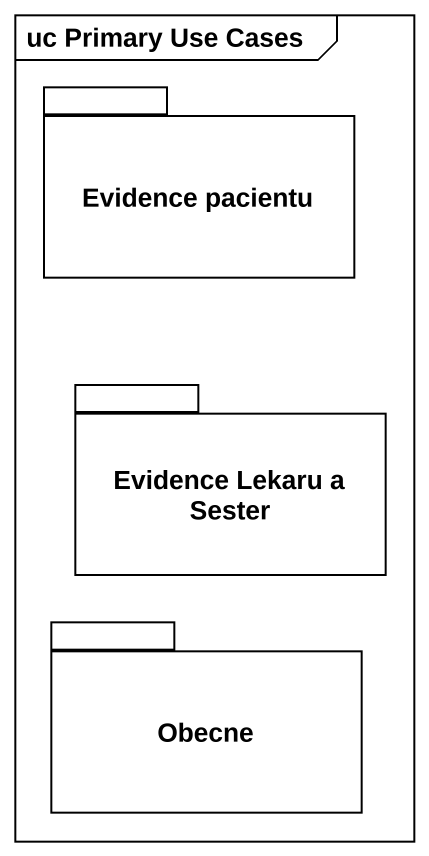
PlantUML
@startuml
mainframe uc Primary Use Cases
package "Evidence pacientu" as Evidence_pacientu {
}
package "Evidence Lekaru a Sester" as Evidence_Lekaru_a_Sester {
}
package Obecne {
}
@enduml
